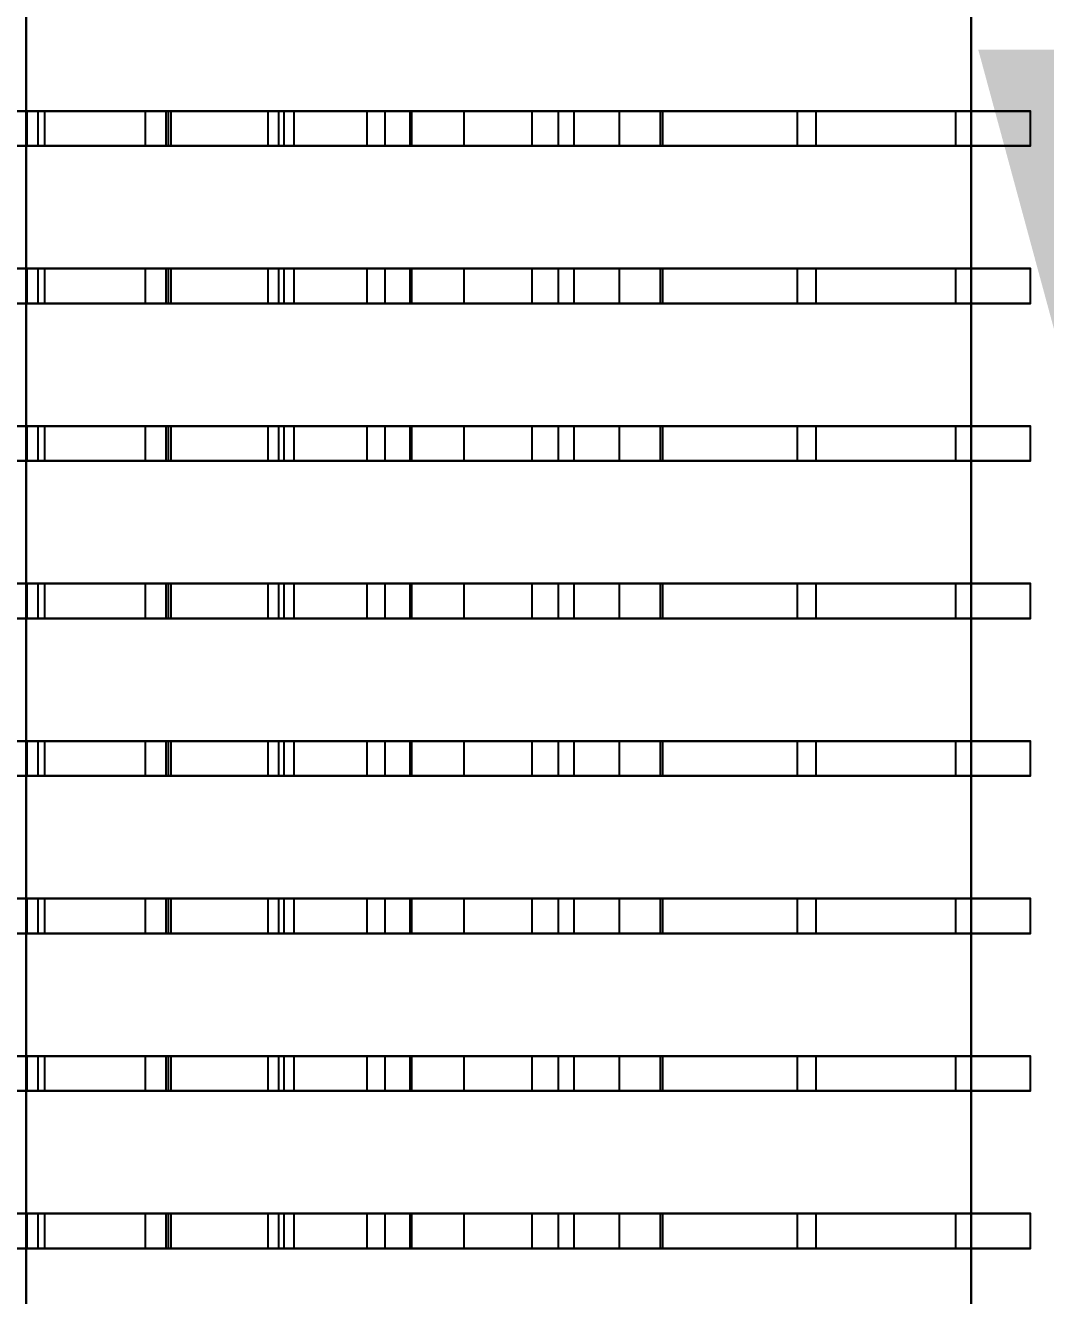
# Model space of a CAD drawing. Header units: inches. Extents: x -140 to 530, y -422 to 58.
# Drawn here: x 201.7 to 305.3, y -189 to -60 of the extents above; entities that cross this region are included whole.
import ezdxf

# ---------------------------------------------------------------- set-up
doc = ezdxf.new("R2010")
doc.units = ezdxf.units.IN
doc.header["$MEASUREMENT"] = 0
doc.layers.add('n1', color=9, linetype='CONTINUOUS')
doc.layers.add('RT1', color=7, linetype='CONTINUOUS')

msp = doc.modelspace()

# ---------------------------------------------------------------- linework, layer by layer
at = {"layer": 'n1'}
for points in [[(297.75, 57.57), (297.75, -422.43), (201.75, -422.43), (201.75, 57.57)], [(201.75, -422.43, 96), (201.75, 57.57, 96), (201.75, 57.57), (201.75, -422.43)], [(297.75, -422.43, 114), (297.75, 57.57, 114), (201.75, 57.57, 114), (201.75, -422.43, 114)], [(201.75, 57.57, 18), (201.75, -422.43, 18), (201.75, -422.43, 114), (201.75, 57.57, 114)], [(297.75, 57.57, 96), (297.75, -422.43, 96), (297.75, -422.43), (297.75, 57.57)], [(297.75, -422.43, 18), (297.75, 57.57, 18), (297.75, 57.57, 114), (297.75, -422.43, 114)]]:
    msp.add_3dface(points, dxfattribs=at)
at = {"layer": 'RT1'}
for points in [[(-93.87, -68.67, 132), (257.37, -68.67, 132), (257.37, -72.21, 132), (-93.87, -72.21, 132)], [(-93.87, -68.67, 132), (-93.87, -68.67, 133.46), (257.37, -68.67, 133.46), (257.37, -68.67, 132)], [(81.74, -68.67, 191.98), (303.75, -68.67, 118), (303.29, -68.67, 116.62), (81.28, -68.67, 190.59)], [(81.74, -72.21, 191.98), (303.75, -72.21, 118), (303.75, -68.67, 118), (81.74, -68.67, 191.98)], [(201.81, -68.67, 133.42), (201.81, -68.67, 114.04), (201.81, -72.21, 114.04), (201.81, -72.21, 133.42)], [(201.81, -68.67, 133.42), (203.27, -68.67, 133.42), (203.27, -68.67, 114.04), (201.81, -68.67, 114.04)], [(201.81, -72.21, 131.94), (262, -72.21, 131.94), (262, -68.67, 131.94), (201.81, -68.67, 131.94)], [(201.81, -68.67, 131.94), (262, -68.67, 131.94), (262, -68.67, 130.48), (201.81, -68.67, 130.48)], [(202.92, -68.67, 130.04), (215.97, -68.67, 114.95), (214.87, -68.67, 114), (201.81, -68.67, 129.09)], [(201.85, -68.67, 114), (297.71, -68.67, 114), (297.71, -72.21, 114), (201.85, -72.21, 114)], [(201.85, -68.67, 114), (201.85, -68.67, 115.46), (297.71, -68.67, 115.46), (297.71, -68.67, 114)], [(202.92, -72.21, 130.04), (215.97, -72.21, 114.95), (215.97, -68.67, 114.95), (202.92, -68.67, 130.04)], [(203.61, -72.21, 132.82), (213.85, -72.21, 147.96), (213.85, -68.67, 147.96), (203.61, -68.67, 132.82)], [(203.61, -68.67, 132.82), (213.85, -68.67, 147.96), (215.05, -68.67, 147.14), (204.81, -68.67, 132)], [(216.43, -68.67, 147.1), (227.41, -68.67, 132.89), (226.26, -68.67, 132), (215.28, -68.67, 146.21)], [(216.16, -72.21, 114.74), (226.33, -72.21, 131.96), (226.33, -68.67, 131.96), (216.16, -68.67, 114.74)], [(216.16, -68.67, 114.74), (226.33, -68.67, 131.96), (227.59, -68.67, 131.22), (217.42, -68.67, 114)], [(216.43, -72.21, 147.1), (227.41, -72.21, 132.89), (227.41, -68.67, 132.89), (216.43, -68.67, 147.1)], [(228.92, -68.67, 131.96), (240.74, -68.67, 114.83), (239.54, -68.67, 114), (227.72, -68.67, 131.13)], [(227.92, -72.21, 133.1), (236.38, -72.21, 140.45), (236.38, -68.67, 140.45), (227.92, -68.67, 133.1)], [(227.92, -68.67, 133.1), (236.38, -68.67, 140.45), (237.33, -68.67, 139.35), (228.88, -68.67, 132)], [(228.92, -72.21, 131.96), (240.74, -72.21, 114.83), (240.74, -68.67, 114.83), (228.92, -68.67, 131.96)], [(238.16, -68.67, 139.9), (246.24, -68.67, 133.1), (245.31, -68.67, 131.99), (237.22, -68.67, 138.78)], [(238.16, -72.21, 139.9), (246.24, -72.21, 133.1), (246.24, -68.67, 133.1), (238.16, -68.67, 139.9)], [(240.88, -72.21, 114.86), (253.13, -72.21, 131.96), (253.13, -68.67, 131.96), (240.88, -68.67, 114.86)], [(240.88, -68.67, 114.86), (253.13, -68.67, 131.96), (254.31, -68.67, 131.11), (242.07, -68.67, 114.01)], [(255.78, -68.67, 131.96), (266.18, -68.67, 114.74), (264.93, -68.67, 113.99), (254.53, -68.67, 131.21)], [(255.78, -72.21, 131.96), (266.18, -72.21, 114.74), (266.18, -68.67, 114.74), (255.78, -68.67, 131.96)], [(266.38, -72.21, 115.15), (280.09, -72.21, 125.88), (280.09, -68.67, 125.88), (266.38, -68.67, 115.15)], [(266.38, -68.67, 115.15), (280.09, -68.67, 125.88), (280.99, -68.67, 124.74), (267.28, -68.67, 114)], [(281.94, -68.67, 125.31), (296.19, -68.67, 115.19), (295.35, -68.67, 114), (281.09, -68.67, 124.13)], [(281.94, -72.21, 125.31), (296.19, -72.21, 115.19), (296.19, -68.67, 115.19), (281.94, -68.67, 125.31)], [(297.75, -68.67, 114.04), (296.29, -68.67, 114.04), (296.29, -68.67, 120), (297.75, -68.67, 120)], [(297.75, -68.67, 114.04), (297.75, -68.67, 120), (297.75, -72.21, 120), (297.75, -72.21, 114.04)], [(-93.87, -72.21, 132), (257.37, -72.21, 132), (257.37, -72.21, 133.46), (-93.87, -72.21, 133.46)], [(81.74, -72.21, 191.98), (81.28, -72.21, 190.59), (303.29, -72.21, 116.62), (303.75, -72.21, 118)], [(201.81, -72.21, 133.42), (201.81, -72.21, 114.04), (203.27, -72.21, 114.04), (203.27, -72.21, 133.42)], [(201.81, -72.21, 131.94), (201.81, -72.21, 130.48), (262, -72.21, 130.48), (262, -72.21, 131.94)], [(202.92, -72.21, 130.04), (201.81, -72.21, 129.09), (214.87, -72.21, 114), (215.97, -72.21, 114.95)], [(201.85, -72.21, 114), (297.71, -72.21, 114), (297.71, -72.21, 115.46), (201.85, -72.21, 115.46)], [(203.61, -72.21, 132.82), (204.81, -72.21, 132), (215.05, -72.21, 147.14), (213.85, -72.21, 147.96)], [(216.43, -72.21, 147.1), (215.28, -72.21, 146.21), (226.26, -72.21, 132), (227.41, -72.21, 132.89)], [(216.16, -72.21, 114.74), (217.42, -72.21, 114), (227.59, -72.21, 131.22), (226.33, -72.21, 131.96)], [(228.92, -72.21, 131.96), (227.72, -72.21, 131.13), (239.54, -72.21, 114), (240.74, -72.21, 114.83)], [(227.92, -72.21, 133.1), (228.88, -72.21, 132), (237.33, -72.21, 139.35), (236.38, -72.21, 140.45)], [(238.16, -72.21, 139.9), (237.22, -72.21, 138.78), (245.31, -72.21, 131.99), (246.24, -72.21, 133.1)], [(240.88, -72.21, 114.86), (242.07, -72.21, 114.01), (254.31, -72.21, 131.11), (253.13, -72.21, 131.96)], [(255.78, -72.21, 131.96), (254.53, -72.21, 131.21), (264.93, -72.21, 113.99), (266.18, -72.21, 114.74)], [(266.38, -72.21, 115.15), (267.28, -72.21, 114), (280.99, -72.21, 124.74), (280.09, -72.21, 125.88)], [(281.94, -72.21, 125.31), (281.09, -72.21, 124.13), (295.35, -72.21, 114), (296.19, -72.21, 115.19)], [(297.75, -72.21, 114.04), (297.75, -72.21, 120), (296.29, -72.21, 120), (296.29, -72.21, 114.04)], [(-93.87, -84.67, 132), (257.37, -84.67, 132), (257.37, -88.21, 132), (-93.87, -88.21, 132)], [(-93.87, -84.67, 132), (-93.87, -84.67, 133.46), (257.37, -84.67, 133.46), (257.37, -84.67, 132)], [(81.74, -84.67, 191.98), (303.75, -84.67, 118), (303.29, -84.67, 116.62), (81.28, -84.67, 190.59)], [(81.74, -88.21, 191.98), (303.75, -88.21, 118), (303.75, -84.67, 118), (81.74, -84.67, 191.98)], [(201.81, -84.67, 133.42), (201.81, -84.67, 114.04), (201.81, -88.21, 114.04), (201.81, -88.21, 133.42)], [(201.81, -84.67, 133.42), (203.27, -84.67, 133.42), (203.27, -84.67, 114.04), (201.81, -84.67, 114.04)], [(201.81, -88.21, 131.94), (262, -88.21, 131.94), (262, -84.67, 131.94), (201.81, -84.67, 131.94)], [(201.81, -84.67, 131.94), (262, -84.67, 131.94), (262, -84.67, 130.48), (201.81, -84.67, 130.48)], [(202.92, -84.67, 130.04), (215.97, -84.67, 114.95), (214.87, -84.67, 114), (201.81, -84.67, 129.09)], [(201.85, -84.67, 114), (297.71, -84.67, 114), (297.71, -88.21, 114), (201.85, -88.21, 114)], [(201.85, -84.67, 114), (201.85, -84.67, 115.46), (297.71, -84.67, 115.46), (297.71, -84.67, 114)], [(202.92, -88.21, 130.04), (215.97, -88.21, 114.95), (215.97, -84.67, 114.95), (202.92, -84.67, 130.04)], [(203.61, -88.21, 132.82), (213.85, -88.21, 147.96), (213.85, -84.67, 147.96), (203.61, -84.67, 132.82)], [(203.61, -84.67, 132.82), (213.85, -84.67, 147.96), (215.05, -84.67, 147.14), (204.81, -84.67, 132)], [(216.43, -84.67, 147.1), (227.41, -84.67, 132.89), (226.26, -84.67, 132), (215.28, -84.67, 146.21)], [(216.16, -88.21, 114.74), (226.33, -88.21, 131.96), (226.33, -84.67, 131.96), (216.16, -84.67, 114.74)], [(216.16, -84.67, 114.74), (226.33, -84.67, 131.96), (227.59, -84.67, 131.22), (217.42, -84.67, 114)], [(216.43, -88.21, 147.1), (227.41, -88.21, 132.89), (227.41, -84.67, 132.89), (216.43, -84.67, 147.1)], [(228.92, -84.67, 131.96), (240.74, -84.67, 114.83), (239.54, -84.67, 114), (227.72, -84.67, 131.13)], [(227.92, -88.21, 133.1), (236.38, -88.21, 140.45), (236.38, -84.67, 140.45), (227.92, -84.67, 133.1)], [(227.92, -84.67, 133.1), (236.38, -84.67, 140.45), (237.33, -84.67, 139.35), (228.88, -84.67, 132)], [(228.92, -88.21, 131.96), (240.74, -88.21, 114.83), (240.74, -84.67, 114.83), (228.92, -84.67, 131.96)], [(238.16, -84.67, 139.9), (246.24, -84.67, 133.1), (245.31, -84.67, 131.99), (237.22, -84.67, 138.78)], [(238.16, -88.21, 139.9), (246.24, -88.21, 133.1), (246.24, -84.67, 133.1), (238.16, -84.67, 139.9)], [(240.88, -88.21, 114.86), (253.13, -88.21, 131.96), (253.13, -84.67, 131.96), (240.88, -84.67, 114.86)], [(240.88, -84.67, 114.86), (253.13, -84.67, 131.96), (254.31, -84.67, 131.11), (242.07, -84.67, 114.01)], [(255.78, -84.67, 131.96), (266.18, -84.67, 114.74), (264.93, -84.67, 113.99), (254.53, -84.67, 131.21)], [(255.78, -88.21, 131.96), (266.18, -88.21, 114.74), (266.18, -84.67, 114.74), (255.78, -84.67, 131.96)], [(266.38, -88.21, 115.15), (280.09, -88.21, 125.88), (280.09, -84.67, 125.88), (266.38, -84.67, 115.15)], [(266.38, -84.67, 115.15), (280.09, -84.67, 125.88), (280.99, -84.67, 124.74), (267.28, -84.67, 114)], [(281.94, -84.67, 125.31), (296.19, -84.67, 115.19), (295.35, -84.67, 114), (281.09, -84.67, 124.13)], [(281.94, -88.21, 125.31), (296.19, -88.21, 115.19), (296.19, -84.67, 115.19), (281.94, -84.67, 125.31)], [(297.75, -84.67, 114.04), (296.29, -84.67, 114.04), (296.29, -84.67, 120), (297.75, -84.67, 120)], [(297.75, -84.67, 114.04), (297.75, -84.67, 120), (297.75, -88.21, 120), (297.75, -88.21, 114.04)], [(-93.87, -88.21, 132), (257.37, -88.21, 132), (257.37, -88.21, 133.46), (-93.87, -88.21, 133.46)], [(81.74, -88.21, 191.98), (81.28, -88.21, 190.59), (303.29, -88.21, 116.62), (303.75, -88.21, 118)], [(201.81, -88.21, 133.42), (201.81, -88.21, 114.04), (203.27, -88.21, 114.04), (203.27, -88.21, 133.42)], [(201.81, -88.21, 131.94), (201.81, -88.21, 130.48), (262, -88.21, 130.48), (262, -88.21, 131.94)], [(202.92, -88.21, 130.04), (201.81, -88.21, 129.09), (214.87, -88.21, 114), (215.97, -88.21, 114.95)], [(201.85, -88.21, 114), (297.71, -88.21, 114), (297.71, -88.21, 115.46), (201.85, -88.21, 115.46)], [(203.61, -88.21, 132.82), (204.81, -88.21, 132), (215.05, -88.21, 147.14), (213.85, -88.21, 147.96)], [(216.43, -88.21, 147.1), (215.28, -88.21, 146.21), (226.26, -88.21, 132), (227.41, -88.21, 132.89)], [(216.16, -88.21, 114.74), (217.42, -88.21, 114), (227.59, -88.21, 131.22), (226.33, -88.21, 131.96)], [(228.92, -88.21, 131.96), (227.72, -88.21, 131.13), (239.54, -88.21, 114), (240.74, -88.21, 114.83)], [(227.92, -88.21, 133.1), (228.88, -88.21, 132), (237.33, -88.21, 139.35), (236.38, -88.21, 140.45)], [(238.16, -88.21, 139.9), (237.22, -88.21, 138.78), (245.31, -88.21, 131.99), (246.24, -88.21, 133.1)], [(240.88, -88.21, 114.86), (242.07, -88.21, 114.01), (254.31, -88.21, 131.11), (253.13, -88.21, 131.96)], [(255.78, -88.21, 131.96), (254.53, -88.21, 131.21), (264.93, -88.21, 113.99), (266.18, -88.21, 114.74)], [(266.38, -88.21, 115.15), (267.28, -88.21, 114), (280.99, -88.21, 124.74), (280.09, -88.21, 125.88)], [(281.94, -88.21, 125.31), (281.09, -88.21, 124.13), (295.35, -88.21, 114), (296.19, -88.21, 115.19)], [(297.75, -88.21, 114.04), (297.75, -88.21, 120), (296.29, -88.21, 120), (296.29, -88.21, 114.04)], [(-93.87, -100.67, 132), (257.37, -100.67, 132), (257.37, -104.21, 132), (-93.87, -104.21, 132)], [(-93.87, -100.67, 132), (-93.87, -100.67, 133.46), (257.37, -100.67, 133.46), (257.37, -100.67, 132)], [(81.74, -100.67, 191.98), (303.75, -100.67, 118), (303.29, -100.67, 116.62), (81.28, -100.67, 190.59)], [(81.74, -104.21, 191.98), (303.75, -104.21, 118), (303.75, -100.67, 118), (81.74, -100.67, 191.98)], [(201.81, -100.67, 133.42), (201.81, -100.67, 114.04), (201.81, -104.21, 114.04), (201.81, -104.21, 133.42)], [(201.81, -100.67, 133.42), (203.27, -100.67, 133.42), (203.27, -100.67, 114.04), (201.81, -100.67, 114.04)], [(201.81, -104.21, 131.94), (262, -104.21, 131.94), (262, -100.67, 131.94), (201.81, -100.67, 131.94)], [(201.81, -100.67, 131.94), (262, -100.67, 131.94), (262, -100.67, 130.48), (201.81, -100.67, 130.48)], [(202.92, -100.67, 130.04), (215.97, -100.67, 114.95), (214.87, -100.67, 114), (201.81, -100.67, 129.09)], [(201.85, -100.67, 114), (297.71, -100.67, 114), (297.71, -104.21, 114), (201.85, -104.21, 114)], [(201.85, -100.67, 114), (201.85, -100.67, 115.46), (297.71, -100.67, 115.46), (297.71, -100.67, 114)], [(202.92, -104.21, 130.04), (215.97, -104.21, 114.95), (215.97, -100.67, 114.95), (202.92, -100.67, 130.04)], [(203.61, -104.21, 132.82), (213.85, -104.21, 147.96), (213.85, -100.67, 147.96), (203.61, -100.67, 132.82)], [(203.61, -100.67, 132.82), (213.85, -100.67, 147.96), (215.05, -100.67, 147.14), (204.81, -100.67, 132)], [(216.43, -100.67, 147.1), (227.41, -100.67, 132.89), (226.26, -100.67, 132), (215.28, -100.67, 146.21)], [(216.16, -104.21, 114.74), (226.33, -104.21, 131.96), (226.33, -100.67, 131.96), (216.16, -100.67, 114.74)], [(216.16, -100.67, 114.74), (226.33, -100.67, 131.96), (227.59, -100.67, 131.22), (217.42, -100.67, 114)], [(216.43, -104.21, 147.1), (227.41, -104.21, 132.89), (227.41, -100.67, 132.89), (216.43, -100.67, 147.1)], [(228.92, -100.67, 131.96), (240.74, -100.67, 114.83), (239.54, -100.67, 114), (227.72, -100.67, 131.13)], [(227.92, -104.21, 133.1), (236.38, -104.21, 140.45), (236.38, -100.67, 140.45), (227.92, -100.67, 133.1)], [(227.92, -100.67, 133.1), (236.38, -100.67, 140.45), (237.33, -100.67, 139.35), (228.88, -100.67, 132)], [(228.92, -104.21, 131.96), (240.74, -104.21, 114.83), (240.74, -100.67, 114.83), (228.92, -100.67, 131.96)], [(238.16, -100.67, 139.9), (246.24, -100.67, 133.1), (245.31, -100.67, 131.99), (237.22, -100.67, 138.78)], [(238.16, -104.21, 139.9), (246.24, -104.21, 133.1), (246.24, -100.67, 133.1), (238.16, -100.67, 139.9)], [(240.88, -104.21, 114.86), (253.13, -104.21, 131.96), (253.13, -100.67, 131.96), (240.88, -100.67, 114.86)], [(240.88, -100.67, 114.86), (253.13, -100.67, 131.96), (254.31, -100.67, 131.11), (242.07, -100.67, 114.01)], [(255.78, -100.67, 131.96), (266.18, -100.67, 114.74), (264.93, -100.67, 113.99), (254.53, -100.67, 131.21)], [(255.78, -104.21, 131.96), (266.18, -104.21, 114.74), (266.18, -100.67, 114.74), (255.78, -100.67, 131.96)], [(266.38, -104.21, 115.15), (280.09, -104.21, 125.88), (280.09, -100.67, 125.88), (266.38, -100.67, 115.15)], [(266.38, -100.67, 115.15), (280.09, -100.67, 125.88), (280.99, -100.67, 124.74), (267.28, -100.67, 114)], [(281.94, -100.67, 125.31), (296.19, -100.67, 115.19), (295.35, -100.67, 114), (281.09, -100.67, 124.13)], [(281.94, -104.21, 125.31), (296.19, -104.21, 115.19), (296.19, -100.67, 115.19), (281.94, -100.67, 125.31)], [(297.75, -100.67, 114.04), (296.29, -100.67, 114.04), (296.29, -100.67, 120), (297.75, -100.67, 120)], [(297.75, -100.67, 114.04), (297.75, -100.67, 120), (297.75, -104.21, 120), (297.75, -104.21, 114.04)], [(-93.87, -104.21, 132), (257.37, -104.21, 132), (257.37, -104.21, 133.46), (-93.87, -104.21, 133.46)], [(81.74, -104.21, 191.98), (81.28, -104.21, 190.59), (303.29, -104.21, 116.62), (303.75, -104.21, 118)], [(201.81, -104.21, 133.42), (201.81, -104.21, 114.04), (203.27, -104.21, 114.04), (203.27, -104.21, 133.42)], [(201.81, -104.21, 131.94), (201.81, -104.21, 130.48), (262, -104.21, 130.48), (262, -104.21, 131.94)], [(202.92, -104.21, 130.04), (201.81, -104.21, 129.09), (214.87, -104.21, 114), (215.97, -104.21, 114.95)], [(201.85, -104.21, 114), (297.71, -104.21, 114), (297.71, -104.21, 115.46), (201.85, -104.21, 115.46)], [(203.61, -104.21, 132.82), (204.81, -104.21, 132), (215.05, -104.21, 147.14), (213.85, -104.21, 147.96)], [(216.43, -104.21, 147.1), (215.28, -104.21, 146.21), (226.26, -104.21, 132), (227.41, -104.21, 132.89)], [(216.16, -104.21, 114.74), (217.42, -104.21, 114), (227.59, -104.21, 131.22), (226.33, -104.21, 131.96)], [(228.92, -104.21, 131.96), (227.72, -104.21, 131.13), (239.54, -104.21, 114), (240.74, -104.21, 114.83)], [(227.92, -104.21, 133.1), (228.88, -104.21, 132), (237.33, -104.21, 139.35), (236.38, -104.21, 140.45)], [(238.16, -104.21, 139.9), (237.22, -104.21, 138.78), (245.31, -104.21, 131.99), (246.24, -104.21, 133.1)], [(240.88, -104.21, 114.86), (242.07, -104.21, 114.01), (254.31, -104.21, 131.11), (253.13, -104.21, 131.96)], [(255.78, -104.21, 131.96), (254.53, -104.21, 131.21), (264.93, -104.21, 113.99), (266.18, -104.21, 114.74)], [(266.38, -104.21, 115.15), (267.28, -104.21, 114), (280.99, -104.21, 124.74), (280.09, -104.21, 125.88)], [(281.94, -104.21, 125.31), (281.09, -104.21, 124.13), (295.35, -104.21, 114), (296.19, -104.21, 115.19)], [(297.75, -104.21, 114.04), (297.75, -104.21, 120), (296.29, -104.21, 120), (296.29, -104.21, 114.04)], [(-93.87, -116.67, 132), (257.37, -116.67, 132), (257.37, -120.21, 132), (-93.87, -120.21, 132)], [(-93.87, -116.67, 132), (-93.87, -116.67, 133.46), (257.37, -116.67, 133.46), (257.37, -116.67, 132)], [(81.74, -116.67, 191.98), (303.75, -116.67, 118), (303.29, -116.67, 116.62), (81.28, -116.67, 190.59)], [(81.74, -120.21, 191.98), (303.75, -120.21, 118), (303.75, -116.67, 118), (81.74, -116.67, 191.98)], [(201.81, -116.67, 133.42), (201.81, -116.67, 114.04), (201.81, -120.21, 114.04), (201.81, -120.21, 133.42)], [(201.81, -116.67, 133.42), (203.27, -116.67, 133.42), (203.27, -116.67, 114.04), (201.81, -116.67, 114.04)], [(201.81, -120.21, 131.94), (262, -120.21, 131.94), (262, -116.67, 131.94), (201.81, -116.67, 131.94)], [(201.81, -116.67, 131.94), (262, -116.67, 131.94), (262, -116.67, 130.48), (201.81, -116.67, 130.48)], [(202.92, -116.67, 130.04), (215.97, -116.67, 114.95), (214.87, -116.67, 114), (201.81, -116.67, 129.09)], [(201.85, -116.67, 114), (297.71, -116.67, 114), (297.71, -120.21, 114), (201.85, -120.21, 114)], [(201.85, -116.67, 114), (201.85, -116.67, 115.46), (297.71, -116.67, 115.46), (297.71, -116.67, 114)], [(202.92, -120.21, 130.04), (215.97, -120.21, 114.95), (215.97, -116.67, 114.95), (202.92, -116.67, 130.04)], [(203.61, -120.21, 132.82), (213.85, -120.21, 147.96), (213.85, -116.67, 147.96), (203.61, -116.67, 132.82)], [(203.61, -116.67, 132.82), (213.85, -116.67, 147.96), (215.05, -116.67, 147.14), (204.81, -116.67, 132)], [(216.43, -116.67, 147.1), (227.41, -116.67, 132.89), (226.26, -116.67, 132), (215.28, -116.67, 146.21)], [(216.16, -120.21, 114.74), (226.33, -120.21, 131.96), (226.33, -116.67, 131.96), (216.16, -116.67, 114.74)], [(216.16, -116.67, 114.74), (226.33, -116.67, 131.96), (227.59, -116.67, 131.22), (217.42, -116.67, 114)], [(216.43, -120.21, 147.1), (227.41, -120.21, 132.89), (227.41, -116.67, 132.89), (216.43, -116.67, 147.1)], [(228.92, -116.67, 131.96), (240.74, -116.67, 114.83), (239.54, -116.67, 114), (227.72, -116.67, 131.13)], [(227.92, -120.21, 133.1), (236.38, -120.21, 140.45), (236.38, -116.67, 140.45), (227.92, -116.67, 133.1)], [(227.92, -116.67, 133.1), (236.38, -116.67, 140.45), (237.33, -116.67, 139.35), (228.88, -116.67, 132)], [(228.92, -120.21, 131.96), (240.74, -120.21, 114.83), (240.74, -116.67, 114.83), (228.92, -116.67, 131.96)], [(238.16, -116.67, 139.9), (246.24, -116.67, 133.1), (245.31, -116.67, 131.99), (237.22, -116.67, 138.78)], [(238.16, -120.21, 139.9), (246.24, -120.21, 133.1), (246.24, -116.67, 133.1), (238.16, -116.67, 139.9)], [(240.88, -120.21, 114.86), (253.13, -120.21, 131.96), (253.13, -116.67, 131.96), (240.88, -116.67, 114.86)], [(240.88, -116.67, 114.86), (253.13, -116.67, 131.96), (254.31, -116.67, 131.11), (242.07, -116.67, 114.01)], [(255.78, -116.67, 131.96), (266.18, -116.67, 114.74), (264.93, -116.67, 113.99), (254.53, -116.67, 131.21)], [(255.78, -120.21, 131.96), (266.18, -120.21, 114.74), (266.18, -116.67, 114.74), (255.78, -116.67, 131.96)], [(266.38, -120.21, 115.15), (280.09, -120.21, 125.88), (280.09, -116.67, 125.88), (266.38, -116.67, 115.15)], [(266.38, -116.67, 115.15), (280.09, -116.67, 125.88), (280.99, -116.67, 124.74), (267.28, -116.67, 114)], [(281.94, -116.67, 125.31), (296.19, -116.67, 115.19), (295.35, -116.67, 114), (281.09, -116.67, 124.13)], [(281.94, -120.21, 125.31), (296.19, -120.21, 115.19), (296.19, -116.67, 115.19), (281.94, -116.67, 125.31)], [(297.75, -116.67, 114.04), (296.29, -116.67, 114.04), (296.29, -116.67, 120), (297.75, -116.67, 120)], [(297.75, -116.67, 114.04), (297.75, -116.67, 120), (297.75, -120.21, 120), (297.75, -120.21, 114.04)], [(-93.87, -120.21, 132), (257.37, -120.21, 132), (257.37, -120.21, 133.46), (-93.87, -120.21, 133.46)], [(81.74, -120.21, 191.98), (81.28, -120.21, 190.59), (303.29, -120.21, 116.62), (303.75, -120.21, 118)], [(201.81, -120.21, 133.42), (201.81, -120.21, 114.04), (203.27, -120.21, 114.04), (203.27, -120.21, 133.42)], [(201.81, -120.21, 131.94), (201.81, -120.21, 130.48), (262, -120.21, 130.48), (262, -120.21, 131.94)], [(202.92, -120.21, 130.04), (201.81, -120.21, 129.09), (214.87, -120.21, 114), (215.97, -120.21, 114.95)], [(201.85, -120.21, 114), (297.71, -120.21, 114), (297.71, -120.21, 115.46), (201.85, -120.21, 115.46)], [(203.61, -120.21, 132.82), (204.81, -120.21, 132), (215.05, -120.21, 147.14), (213.85, -120.21, 147.96)], [(216.43, -120.21, 147.1), (215.28, -120.21, 146.21), (226.26, -120.21, 132), (227.41, -120.21, 132.89)], [(216.16, -120.21, 114.74), (217.42, -120.21, 114), (227.59, -120.21, 131.22), (226.33, -120.21, 131.96)], [(228.92, -120.21, 131.96), (227.72, -120.21, 131.13), (239.54, -120.21, 114), (240.74, -120.21, 114.83)], [(227.92, -120.21, 133.1), (228.88, -120.21, 132), (237.33, -120.21, 139.35), (236.38, -120.21, 140.45)], [(238.16, -120.21, 139.9), (237.22, -120.21, 138.78), (245.31, -120.21, 131.99), (246.24, -120.21, 133.1)], [(240.88, -120.21, 114.86), (242.07, -120.21, 114.01), (254.31, -120.21, 131.11), (253.13, -120.21, 131.96)], [(255.78, -120.21, 131.96), (254.53, -120.21, 131.21), (264.93, -120.21, 113.99), (266.18, -120.21, 114.74)], [(266.38, -120.21, 115.15), (267.28, -120.21, 114), (280.99, -120.21, 124.74), (280.09, -120.21, 125.88)], [(281.94, -120.21, 125.31), (281.09, -120.21, 124.13), (295.35, -120.21, 114), (296.19, -120.21, 115.19)], [(297.75, -120.21, 114.04), (297.75, -120.21, 120), (296.29, -120.21, 120), (296.29, -120.21, 114.04)], [(-93.87, -132.67, 132), (257.37, -132.67, 132), (257.37, -136.21, 132), (-93.87, -136.21, 132)], [(-93.87, -132.67, 132), (-93.87, -132.67, 133.46), (257.37, -132.67, 133.46), (257.37, -132.67, 132)], [(81.74, -132.67, 191.98), (303.75, -132.67, 118), (303.29, -132.67, 116.62), (81.28, -132.67, 190.59)], [(81.74, -136.21, 191.98), (303.75, -136.21, 118), (303.75, -132.67, 118), (81.74, -132.67, 191.98)], [(201.81, -132.67, 133.42), (201.81, -132.67, 114.04), (201.81, -136.21, 114.04), (201.81, -136.21, 133.42)], [(201.81, -132.67, 133.42), (203.27, -132.67, 133.42), (203.27, -132.67, 114.04), (201.81, -132.67, 114.04)], [(201.81, -136.21, 131.94), (262, -136.21, 131.94), (262, -132.67, 131.94), (201.81, -132.67, 131.94)], [(201.81, -132.67, 131.94), (262, -132.67, 131.94), (262, -132.67, 130.48), (201.81, -132.67, 130.48)], [(202.92, -132.67, 130.04), (215.97, -132.67, 114.95), (214.87, -132.67, 114), (201.81, -132.67, 129.09)], [(201.85, -132.67, 114), (297.71, -132.67, 114), (297.71, -136.21, 114), (201.85, -136.21, 114)], [(201.85, -132.67, 114), (201.85, -132.67, 115.46), (297.71, -132.67, 115.46), (297.71, -132.67, 114)], [(202.92, -136.21, 130.04), (215.97, -136.21, 114.95), (215.97, -132.67, 114.95), (202.92, -132.67, 130.04)], [(203.61, -136.21, 132.82), (213.85, -136.21, 147.96), (213.85, -132.67, 147.96), (203.61, -132.67, 132.82)], [(203.61, -132.67, 132.82), (213.85, -132.67, 147.96), (215.05, -132.67, 147.14), (204.81, -132.67, 132)], [(216.43, -132.67, 147.1), (227.41, -132.67, 132.89), (226.26, -132.67, 132), (215.28, -132.67, 146.21)], [(216.16, -136.21, 114.74), (226.33, -136.21, 131.96), (226.33, -132.67, 131.96), (216.16, -132.67, 114.74)], [(216.16, -132.67, 114.74), (226.33, -132.67, 131.96), (227.59, -132.67, 131.22), (217.42, -132.67, 114)], [(216.43, -136.21, 147.1), (227.41, -136.21, 132.89), (227.41, -132.67, 132.89), (216.43, -132.67, 147.1)], [(228.92, -132.67, 131.96), (240.74, -132.67, 114.83), (239.54, -132.67, 114), (227.72, -132.67, 131.13)], [(227.92, -136.21, 133.1), (236.38, -136.21, 140.45), (236.38, -132.67, 140.45), (227.92, -132.67, 133.1)], [(227.92, -132.67, 133.1), (236.38, -132.67, 140.45), (237.33, -132.67, 139.35), (228.88, -132.67, 132)], [(228.92, -136.21, 131.96), (240.74, -136.21, 114.83), (240.74, -132.67, 114.83), (228.92, -132.67, 131.96)], [(238.16, -132.67, 139.9), (246.24, -132.67, 133.1), (245.31, -132.67, 131.99), (237.22, -132.67, 138.78)], [(238.16, -136.21, 139.9), (246.24, -136.21, 133.1), (246.24, -132.67, 133.1), (238.16, -132.67, 139.9)], [(240.88, -136.21, 114.86), (253.13, -136.21, 131.96), (253.13, -132.67, 131.96), (240.88, -132.67, 114.86)], [(240.88, -132.67, 114.86), (253.13, -132.67, 131.96), (254.31, -132.67, 131.11), (242.07, -132.67, 114.01)], [(255.78, -132.67, 131.96), (266.18, -132.67, 114.74), (264.93, -132.67, 113.99), (254.53, -132.67, 131.21)], [(255.78, -136.21, 131.96), (266.18, -136.21, 114.74), (266.18, -132.67, 114.74), (255.78, -132.67, 131.96)], [(266.38, -136.21, 115.15), (280.09, -136.21, 125.88), (280.09, -132.67, 125.88), (266.38, -132.67, 115.15)], [(266.38, -132.67, 115.15), (280.09, -132.67, 125.88), (280.99, -132.67, 124.74), (267.28, -132.67, 114)], [(281.94, -132.67, 125.31), (296.19, -132.67, 115.19), (295.35, -132.67, 114), (281.09, -132.67, 124.13)], [(281.94, -136.21, 125.31), (296.19, -136.21, 115.19), (296.19, -132.67, 115.19), (281.94, -132.67, 125.31)], [(297.75, -132.67, 114.04), (296.29, -132.67, 114.04), (296.29, -132.67, 120), (297.75, -132.67, 120)], [(297.75, -132.67, 114.04), (297.75, -132.67, 120), (297.75, -136.21, 120), (297.75, -136.21, 114.04)], [(-93.87, -136.21, 132), (257.37, -136.21, 132), (257.37, -136.21, 133.46), (-93.87, -136.21, 133.46)], [(81.74, -136.21, 191.98), (81.28, -136.21, 190.59), (303.29, -136.21, 116.62), (303.75, -136.21, 118)], [(201.81, -136.21, 133.42), (201.81, -136.21, 114.04), (203.27, -136.21, 114.04), (203.27, -136.21, 133.42)], [(201.81, -136.21, 131.94), (201.81, -136.21, 130.48), (262, -136.21, 130.48), (262, -136.21, 131.94)], [(202.92, -136.21, 130.04), (201.81, -136.21, 129.09), (214.87, -136.21, 114), (215.97, -136.21, 114.95)], [(201.85, -136.21, 114), (297.71, -136.21, 114), (297.71, -136.21, 115.46), (201.85, -136.21, 115.46)], [(203.61, -136.21, 132.82), (204.81, -136.21, 132), (215.05, -136.21, 147.14), (213.85, -136.21, 147.96)], [(216.43, -136.21, 147.1), (215.28, -136.21, 146.21), (226.26, -136.21, 132), (227.41, -136.21, 132.89)], [(216.16, -136.21, 114.74), (217.42, -136.21, 114), (227.59, -136.21, 131.22), (226.33, -136.21, 131.96)], [(228.92, -136.21, 131.96), (227.72, -136.21, 131.13), (239.54, -136.21, 114), (240.74, -136.21, 114.83)], [(227.92, -136.21, 133.1), (228.88, -136.21, 132), (237.33, -136.21, 139.35), (236.38, -136.21, 140.45)], [(238.16, -136.21, 139.9), (237.22, -136.21, 138.78), (245.31, -136.21, 131.99), (246.24, -136.21, 133.1)], [(240.88, -136.21, 114.86), (242.07, -136.21, 114.01), (254.31, -136.21, 131.11), (253.13, -136.21, 131.96)], [(255.78, -136.21, 131.96), (254.53, -136.21, 131.21), (264.93, -136.21, 113.99), (266.18, -136.21, 114.74)], [(266.38, -136.21, 115.15), (267.28, -136.21, 114), (280.99, -136.21, 124.74), (280.09, -136.21, 125.88)], [(281.94, -136.21, 125.31), (281.09, -136.21, 124.13), (295.35, -136.21, 114), (296.19, -136.21, 115.19)], [(297.75, -136.21, 114.04), (297.75, -136.21, 120), (296.29, -136.21, 120), (296.29, -136.21, 114.04)], [(-93.87, -148.67, 132), (257.37, -148.67, 132), (257.37, -152.21, 132), (-93.87, -152.21, 132)], [(-93.87, -148.67, 132), (-93.87, -148.67, 133.46), (257.37, -148.67, 133.46), (257.37, -148.67, 132)], [(81.74, -148.67, 191.98), (303.75, -148.67, 118), (303.29, -148.67, 116.62), (81.28, -148.67, 190.59)], [(81.74, -152.21, 191.98), (303.75, -152.21, 118), (303.75, -148.67, 118), (81.74, -148.67, 191.98)], [(201.81, -148.67, 133.42), (201.81, -148.67, 114.04), (201.81, -152.21, 114.04), (201.81, -152.21, 133.42)], [(201.81, -148.67, 133.42), (203.27, -148.67, 133.42), (203.27, -148.67, 114.04), (201.81, -148.67, 114.04)], [(201.81, -152.21, 131.94), (262, -152.21, 131.94), (262, -148.67, 131.94), (201.81, -148.67, 131.94)], [(201.81, -148.67, 131.94), (262, -148.67, 131.94), (262, -148.67, 130.48), (201.81, -148.67, 130.48)], [(202.92, -148.67, 130.04), (215.97, -148.67, 114.95), (214.87, -148.67, 114), (201.81, -148.67, 129.09)], [(201.85, -148.67, 114), (297.71, -148.67, 114), (297.71, -152.21, 114), (201.85, -152.21, 114)], [(201.85, -148.67, 114), (201.85, -148.67, 115.46), (297.71, -148.67, 115.46), (297.71, -148.67, 114)], [(202.92, -152.21, 130.04), (215.97, -152.21, 114.95), (215.97, -148.67, 114.95), (202.92, -148.67, 130.04)], [(203.61, -152.21, 132.82), (213.85, -152.21, 147.96), (213.85, -148.67, 147.96), (203.61, -148.67, 132.82)], [(203.61, -148.67, 132.82), (213.85, -148.67, 147.96), (215.05, -148.67, 147.14), (204.81, -148.67, 132)], [(216.43, -148.67, 147.1), (227.41, -148.67, 132.89), (226.26, -148.67, 132), (215.28, -148.67, 146.21)], [(216.16, -152.21, 114.74), (226.33, -152.21, 131.96), (226.33, -148.67, 131.96), (216.16, -148.67, 114.74)], [(216.16, -148.67, 114.74), (226.33, -148.67, 131.96), (227.59, -148.67, 131.22), (217.42, -148.67, 114)], [(216.43, -152.21, 147.1), (227.41, -152.21, 132.89), (227.41, -148.67, 132.89), (216.43, -148.67, 147.1)], [(228.92, -148.67, 131.96), (240.74, -148.67, 114.83), (239.54, -148.67, 114), (227.72, -148.67, 131.13)], [(227.92, -152.21, 133.1), (236.38, -152.21, 140.45), (236.38, -148.67, 140.45), (227.92, -148.67, 133.1)], [(227.92, -148.67, 133.1), (236.38, -148.67, 140.45), (237.33, -148.67, 139.35), (228.88, -148.67, 132)], [(228.92, -152.21, 131.96), (240.74, -152.21, 114.83), (240.74, -148.67, 114.83), (228.92, -148.67, 131.96)], [(238.16, -148.67, 139.9), (246.24, -148.67, 133.1), (245.31, -148.67, 131.99), (237.22, -148.67, 138.78)], [(238.16, -152.21, 139.9), (246.24, -152.21, 133.1), (246.24, -148.67, 133.1), (238.16, -148.67, 139.9)], [(240.88, -152.21, 114.86), (253.13, -152.21, 131.96), (253.13, -148.67, 131.96), (240.88, -148.67, 114.86)], [(240.88, -148.67, 114.86), (253.13, -148.67, 131.96), (254.31, -148.67, 131.11), (242.07, -148.67, 114.01)], [(255.78, -148.67, 131.96), (266.18, -148.67, 114.74), (264.93, -148.67, 113.99), (254.53, -148.67, 131.21)], [(255.78, -152.21, 131.96), (266.18, -152.21, 114.74), (266.18, -148.67, 114.74), (255.78, -148.67, 131.96)], [(266.38, -152.21, 115.15), (280.09, -152.21, 125.88), (280.09, -148.67, 125.88), (266.38, -148.67, 115.15)], [(266.38, -148.67, 115.15), (280.09, -148.67, 125.88), (280.99, -148.67, 124.74), (267.28, -148.67, 114)], [(281.94, -148.67, 125.31), (296.19, -148.67, 115.19), (295.35, -148.67, 114), (281.09, -148.67, 124.13)], [(281.94, -152.21, 125.31), (296.19, -152.21, 115.19), (296.19, -148.67, 115.19), (281.94, -148.67, 125.31)], [(297.75, -148.67, 114.04), (296.29, -148.67, 114.04), (296.29, -148.67, 120), (297.75, -148.67, 120)], [(297.75, -148.67, 114.04), (297.75, -148.67, 120), (297.75, -152.21, 120), (297.75, -152.21, 114.04)], [(-93.87, -152.21, 132), (257.37, -152.21, 132), (257.37, -152.21, 133.46), (-93.87, -152.21, 133.46)], [(81.74, -152.21, 191.98), (81.28, -152.21, 190.59), (303.29, -152.21, 116.62), (303.75, -152.21, 118)], [(201.81, -152.21, 133.42), (201.81, -152.21, 114.04), (203.27, -152.21, 114.04), (203.27, -152.21, 133.42)], [(201.81, -152.21, 131.94), (201.81, -152.21, 130.48), (262, -152.21, 130.48), (262, -152.21, 131.94)], [(202.92, -152.21, 130.04), (201.81, -152.21, 129.09), (214.87, -152.21, 114), (215.97, -152.21, 114.95)], [(201.85, -152.21, 114), (297.71, -152.21, 114), (297.71, -152.21, 115.46), (201.85, -152.21, 115.46)], [(203.61, -152.21, 132.82), (204.81, -152.21, 132), (215.05, -152.21, 147.14), (213.85, -152.21, 147.96)], [(216.43, -152.21, 147.1), (215.28, -152.21, 146.21), (226.26, -152.21, 132), (227.41, -152.21, 132.89)], [(216.16, -152.21, 114.74), (217.42, -152.21, 114), (227.59, -152.21, 131.22), (226.33, -152.21, 131.96)], [(228.92, -152.21, 131.96), (227.72, -152.21, 131.13), (239.54, -152.21, 114), (240.74, -152.21, 114.83)], [(227.92, -152.21, 133.1), (228.88, -152.21, 132), (237.33, -152.21, 139.35), (236.38, -152.21, 140.45)], [(238.16, -152.21, 139.9), (237.22, -152.21, 138.78), (245.31, -152.21, 131.99), (246.24, -152.21, 133.1)], [(240.88, -152.21, 114.86), (242.07, -152.21, 114.01), (254.31, -152.21, 131.11), (253.13, -152.21, 131.96)], [(255.78, -152.21, 131.96), (254.53, -152.21, 131.21), (264.93, -152.21, 113.99), (266.18, -152.21, 114.74)], [(266.38, -152.21, 115.15), (267.28, -152.21, 114), (280.99, -152.21, 124.74), (280.09, -152.21, 125.88)], [(281.94, -152.21, 125.31), (281.09, -152.21, 124.13), (295.35, -152.21, 114), (296.19, -152.21, 115.19)], [(297.75, -152.21, 114.04), (297.75, -152.21, 120), (296.29, -152.21, 120), (296.29, -152.21, 114.04)], [(-93.87, -164.67, 132), (257.37, -164.67, 132), (257.37, -168.21, 132), (-93.87, -168.21, 132)], [(-93.87, -164.67, 132), (-93.87, -164.67, 133.46), (257.37, -164.67, 133.46), (257.37, -164.67, 132)], [(81.74, -164.67, 191.98), (303.75, -164.67, 118), (303.29, -164.67, 116.62), (81.28, -164.67, 190.59)], [(81.74, -168.21, 191.98), (303.75, -168.21, 118), (303.75, -164.67, 118), (81.74, -164.67, 191.98)], [(201.81, -164.67, 133.42), (201.81, -164.67, 114.04), (201.81, -168.21, 114.04), (201.81, -168.21, 133.42)], [(201.81, -164.67, 133.42), (203.27, -164.67, 133.42), (203.27, -164.67, 114.04), (201.81, -164.67, 114.04)], [(201.81, -168.21, 131.94), (262, -168.21, 131.94), (262, -164.67, 131.94), (201.81, -164.67, 131.94)], [(201.81, -164.67, 131.94), (262, -164.67, 131.94), (262, -164.67, 130.48), (201.81, -164.67, 130.48)], [(202.92, -164.67, 130.04), (215.97, -164.67, 114.95), (214.87, -164.67, 114), (201.81, -164.67, 129.09)], [(201.85, -164.67, 114), (297.71, -164.67, 114), (297.71, -168.21, 114), (201.85, -168.21, 114)], [(201.85, -164.67, 114), (201.85, -164.67, 115.46), (297.71, -164.67, 115.46), (297.71, -164.67, 114)], [(202.92, -168.21, 130.04), (215.97, -168.21, 114.95), (215.97, -164.67, 114.95), (202.92, -164.67, 130.04)], [(203.61, -168.21, 132.82), (213.85, -168.21, 147.96), (213.85, -164.67, 147.96), (203.61, -164.67, 132.82)], [(203.61, -164.67, 132.82), (213.85, -164.67, 147.96), (215.05, -164.67, 147.14), (204.81, -164.67, 132)], [(216.43, -164.67, 147.1), (227.41, -164.67, 132.89), (226.26, -164.67, 132), (215.28, -164.67, 146.21)], [(216.16, -168.21, 114.74), (226.33, -168.21, 131.96), (226.33, -164.67, 131.96), (216.16, -164.67, 114.74)], [(216.16, -164.67, 114.74), (226.33, -164.67, 131.96), (227.59, -164.67, 131.22), (217.42, -164.67, 114)], [(216.43, -168.21, 147.1), (227.41, -168.21, 132.89), (227.41, -164.67, 132.89), (216.43, -164.67, 147.1)], [(228.92, -164.67, 131.96), (240.74, -164.67, 114.83), (239.54, -164.67, 114), (227.72, -164.67, 131.13)], [(227.92, -168.21, 133.1), (236.38, -168.21, 140.45), (236.38, -164.67, 140.45), (227.92, -164.67, 133.1)], [(227.92, -164.67, 133.1), (236.38, -164.67, 140.45), (237.33, -164.67, 139.35), (228.88, -164.67, 132)], [(228.92, -168.21, 131.96), (240.74, -168.21, 114.83), (240.74, -164.67, 114.83), (228.92, -164.67, 131.96)], [(238.16, -164.67, 139.9), (246.24, -164.67, 133.1), (245.31, -164.67, 131.99), (237.22, -164.67, 138.78)], [(238.16, -168.21, 139.9), (246.24, -168.21, 133.1), (246.24, -164.67, 133.1), (238.16, -164.67, 139.9)], [(240.88, -168.21, 114.86), (253.13, -168.21, 131.96), (253.13, -164.67, 131.96), (240.88, -164.67, 114.86)], [(240.88, -164.67, 114.86), (253.13, -164.67, 131.96), (254.31, -164.67, 131.11), (242.07, -164.67, 114.01)], [(255.78, -164.67, 131.96), (266.18, -164.67, 114.74), (264.93, -164.67, 113.99), (254.53, -164.67, 131.21)], [(255.78, -168.21, 131.96), (266.18, -168.21, 114.74), (266.18, -164.67, 114.74), (255.78, -164.67, 131.96)], [(266.38, -168.21, 115.15), (280.09, -168.21, 125.88), (280.09, -164.67, 125.88), (266.38, -164.67, 115.15)], [(266.38, -164.67, 115.15), (280.09, -164.67, 125.88), (280.99, -164.67, 124.74), (267.28, -164.67, 114)], [(281.94, -164.67, 125.31), (296.19, -164.67, 115.19), (295.35, -164.67, 114), (281.09, -164.67, 124.13)], [(281.94, -168.21, 125.31), (296.19, -168.21, 115.19), (296.19, -164.67, 115.19), (281.94, -164.67, 125.31)], [(297.75, -164.67, 114.04), (296.29, -164.67, 114.04), (296.29, -164.67, 120), (297.75, -164.67, 120)], [(297.75, -164.67, 114.04), (297.75, -164.67, 120), (297.75, -168.21, 120), (297.75, -168.21, 114.04)], [(-93.87, -168.21, 132), (257.37, -168.21, 132), (257.37, -168.21, 133.46), (-93.87, -168.21, 133.46)], [(81.74, -168.21, 191.98), (81.28, -168.21, 190.59), (303.29, -168.21, 116.62), (303.75, -168.21, 118)], [(201.81, -168.21, 133.42), (201.81, -168.21, 114.04), (203.27, -168.21, 114.04), (203.27, -168.21, 133.42)], [(201.81, -168.21, 131.94), (201.81, -168.21, 130.48), (262, -168.21, 130.48), (262, -168.21, 131.94)], [(202.92, -168.21, 130.04), (201.81, -168.21, 129.09), (214.87, -168.21, 114), (215.97, -168.21, 114.95)], [(201.85, -168.21, 114), (297.71, -168.21, 114), (297.71, -168.21, 115.46), (201.85, -168.21, 115.46)], [(203.61, -168.21, 132.82), (204.81, -168.21, 132), (215.05, -168.21, 147.14), (213.85, -168.21, 147.96)], [(216.43, -168.21, 147.1), (215.28, -168.21, 146.21), (226.26, -168.21, 132), (227.41, -168.21, 132.89)], [(216.16, -168.21, 114.74), (217.42, -168.21, 114), (227.59, -168.21, 131.22), (226.33, -168.21, 131.96)], [(228.92, -168.21, 131.96), (227.72, -168.21, 131.13), (239.54, -168.21, 114), (240.74, -168.21, 114.83)], [(227.92, -168.21, 133.1), (228.88, -168.21, 132), (237.33, -168.21, 139.35), (236.38, -168.21, 140.45)], [(238.16, -168.21, 139.9), (237.22, -168.21, 138.78), (245.31, -168.21, 131.99), (246.24, -168.21, 133.1)], [(240.88, -168.21, 114.86), (242.07, -168.21, 114.01), (254.31, -168.21, 131.11), (253.13, -168.21, 131.96)], [(255.78, -168.21, 131.96), (254.53, -168.21, 131.21), (264.93, -168.21, 113.99), (266.18, -168.21, 114.74)], [(266.38, -168.21, 115.15), (267.28, -168.21, 114), (280.99, -168.21, 124.74), (280.09, -168.21, 125.88)], [(281.94, -168.21, 125.31), (281.09, -168.21, 124.13), (295.35, -168.21, 114), (296.19, -168.21, 115.19)], [(297.75, -168.21, 114.04), (297.75, -168.21, 120), (296.29, -168.21, 120), (296.29, -168.21, 114.04)], [(-93.87, -180.67, 132), (257.37, -180.67, 132), (257.37, -184.21, 132), (-93.87, -184.21, 132)], [(-93.87, -180.67, 132), (-93.87, -180.67, 133.46), (257.37, -180.67, 133.46), (257.37, -180.67, 132)], [(81.74, -180.67, 191.98), (303.75, -180.67, 118), (303.29, -180.67, 116.62), (81.28, -180.67, 190.59)], [(81.74, -184.21, 191.98), (303.75, -184.21, 118), (303.75, -180.67, 118), (81.74, -180.67, 191.98)], [(201.81, -180.67, 133.42), (201.81, -180.67, 114.04), (201.81, -184.21, 114.04), (201.81, -184.21, 133.42)], [(201.81, -180.67, 133.42), (203.27, -180.67, 133.42), (203.27, -180.67, 114.04), (201.81, -180.67, 114.04)], [(201.81, -184.21, 131.94), (262, -184.21, 131.94), (262, -180.67, 131.94), (201.81, -180.67, 131.94)], [(201.81, -180.67, 131.94), (262, -180.67, 131.94), (262, -180.67, 130.48), (201.81, -180.67, 130.48)], [(202.92, -180.67, 130.04), (215.97, -180.67, 114.95), (214.87, -180.67, 114), (201.81, -180.67, 129.09)], [(201.85, -180.67, 114), (297.71, -180.67, 114), (297.71, -184.21, 114), (201.85, -184.21, 114)], [(201.85, -180.67, 114), (201.85, -180.67, 115.46), (297.71, -180.67, 115.46), (297.71, -180.67, 114)], [(202.92, -184.21, 130.04), (215.97, -184.21, 114.95), (215.97, -180.67, 114.95), (202.92, -180.67, 130.04)], [(203.61, -184.21, 132.82), (213.85, -184.21, 147.96), (213.85, -180.67, 147.96), (203.61, -180.67, 132.82)], [(203.61, -180.67, 132.82), (213.85, -180.67, 147.96), (215.05, -180.67, 147.14), (204.81, -180.67, 132)], [(216.43, -180.67, 147.1), (227.41, -180.67, 132.89), (226.26, -180.67, 132), (215.28, -180.67, 146.21)], [(216.16, -184.21, 114.74), (226.33, -184.21, 131.96), (226.33, -180.67, 131.96), (216.16, -180.67, 114.74)], [(216.16, -180.67, 114.74), (226.33, -180.67, 131.96), (227.59, -180.67, 131.22), (217.42, -180.67, 114)], [(216.43, -184.21, 147.1), (227.41, -184.21, 132.89), (227.41, -180.67, 132.89), (216.43, -180.67, 147.1)], [(228.92, -180.67, 131.96), (240.74, -180.67, 114.83), (239.54, -180.67, 114), (227.72, -180.67, 131.13)], [(227.92, -184.21, 133.1), (236.38, -184.21, 140.45), (236.38, -180.67, 140.45), (227.92, -180.67, 133.1)], [(227.92, -180.67, 133.1), (236.38, -180.67, 140.45), (237.33, -180.67, 139.35), (228.88, -180.67, 132)], [(228.92, -184.21, 131.96), (240.74, -184.21, 114.83), (240.74, -180.67, 114.83), (228.92, -180.67, 131.96)], [(238.16, -180.67, 139.9), (246.24, -180.67, 133.1), (245.31, -180.67, 131.99), (237.22, -180.67, 138.78)], [(238.16, -184.21, 139.9), (246.24, -184.21, 133.1), (246.24, -180.67, 133.1), (238.16, -180.67, 139.9)], [(240.88, -184.21, 114.86), (253.13, -184.21, 131.96), (253.13, -180.67, 131.96), (240.88, -180.67, 114.86)], [(240.88, -180.67, 114.86), (253.13, -180.67, 131.96), (254.31, -180.67, 131.11), (242.07, -180.67, 114.01)], [(255.78, -180.67, 131.96), (266.18, -180.67, 114.74), (264.93, -180.67, 113.99), (254.53, -180.67, 131.21)], [(255.78, -184.21, 131.96), (266.18, -184.21, 114.74), (266.18, -180.67, 114.74), (255.78, -180.67, 131.96)], [(266.38, -184.21, 115.15), (280.09, -184.21, 125.88), (280.09, -180.67, 125.88), (266.38, -180.67, 115.15)], [(266.38, -180.67, 115.15), (280.09, -180.67, 125.88), (280.99, -180.67, 124.74), (267.28, -180.67, 114)], [(281.94, -180.67, 125.31), (296.19, -180.67, 115.19), (295.35, -180.67, 114), (281.09, -180.67, 124.13)], [(281.94, -184.21, 125.31), (296.19, -184.21, 115.19), (296.19, -180.67, 115.19), (281.94, -180.67, 125.31)], [(297.75, -180.67, 114.04), (296.29, -180.67, 114.04), (296.29, -180.67, 120), (297.75, -180.67, 120)], [(297.75, -180.67, 114.04), (297.75, -180.67, 120), (297.75, -184.21, 120), (297.75, -184.21, 114.04)], [(-93.87, -184.21, 132), (257.37, -184.21, 132), (257.37, -184.21, 133.46), (-93.87, -184.21, 133.46)], [(81.74, -184.21, 191.98), (81.28, -184.21, 190.59), (303.29, -184.21, 116.62), (303.75, -184.21, 118)], [(201.81, -184.21, 133.42), (201.81, -184.21, 114.04), (203.27, -184.21, 114.04), (203.27, -184.21, 133.42)], [(201.81, -184.21, 131.94), (201.81, -184.21, 130.48), (262, -184.21, 130.48), (262, -184.21, 131.94)], [(202.92, -184.21, 130.04), (201.81, -184.21, 129.09), (214.87, -184.21, 114), (215.97, -184.21, 114.95)], [(201.85, -184.21, 114), (297.71, -184.21, 114), (297.71, -184.21, 115.46), (201.85, -184.21, 115.46)], [(203.61, -184.21, 132.82), (204.81, -184.21, 132), (215.05, -184.21, 147.14), (213.85, -184.21, 147.96)], [(216.43, -184.21, 147.1), (215.28, -184.21, 146.21), (226.26, -184.21, 132), (227.41, -184.21, 132.89)], [(216.16, -184.21, 114.74), (217.42, -184.21, 114), (227.59, -184.21, 131.22), (226.33, -184.21, 131.96)], [(228.92, -184.21, 131.96), (227.72, -184.21, 131.13), (239.54, -184.21, 114), (240.74, -184.21, 114.83)], [(227.92, -184.21, 133.1), (228.88, -184.21, 132), (237.33, -184.21, 139.35), (236.38, -184.21, 140.45)], [(238.16, -184.21, 139.9), (237.22, -184.21, 138.78), (245.31, -184.21, 131.99), (246.24, -184.21, 133.1)], [(240.88, -184.21, 114.86), (242.07, -184.21, 114.01), (254.31, -184.21, 131.11), (253.13, -184.21, 131.96)], [(255.78, -184.21, 131.96), (254.53, -184.21, 131.21), (264.93, -184.21, 113.99), (266.18, -184.21, 114.74)], [(266.38, -184.21, 115.15), (267.28, -184.21, 114), (280.99, -184.21, 124.74), (280.09, -184.21, 125.88)], [(281.94, -184.21, 125.31), (281.09, -184.21, 124.13), (295.35, -184.21, 114), (296.19, -184.21, 115.19)], [(297.75, -184.21, 114.04), (297.75, -184.21, 120), (296.29, -184.21, 120), (296.29, -184.21, 114.04)]]:
    msp.add_3dface(points, dxfattribs=at)

# ---------------------------------------------------------------- texts
at = {"layer": 'n1t'}
msp.add_text('W7', height=120, dxfattribs=at).set_placement((297.75, -182.43, 117.94))

doc.saveas('drawing.dxf')
